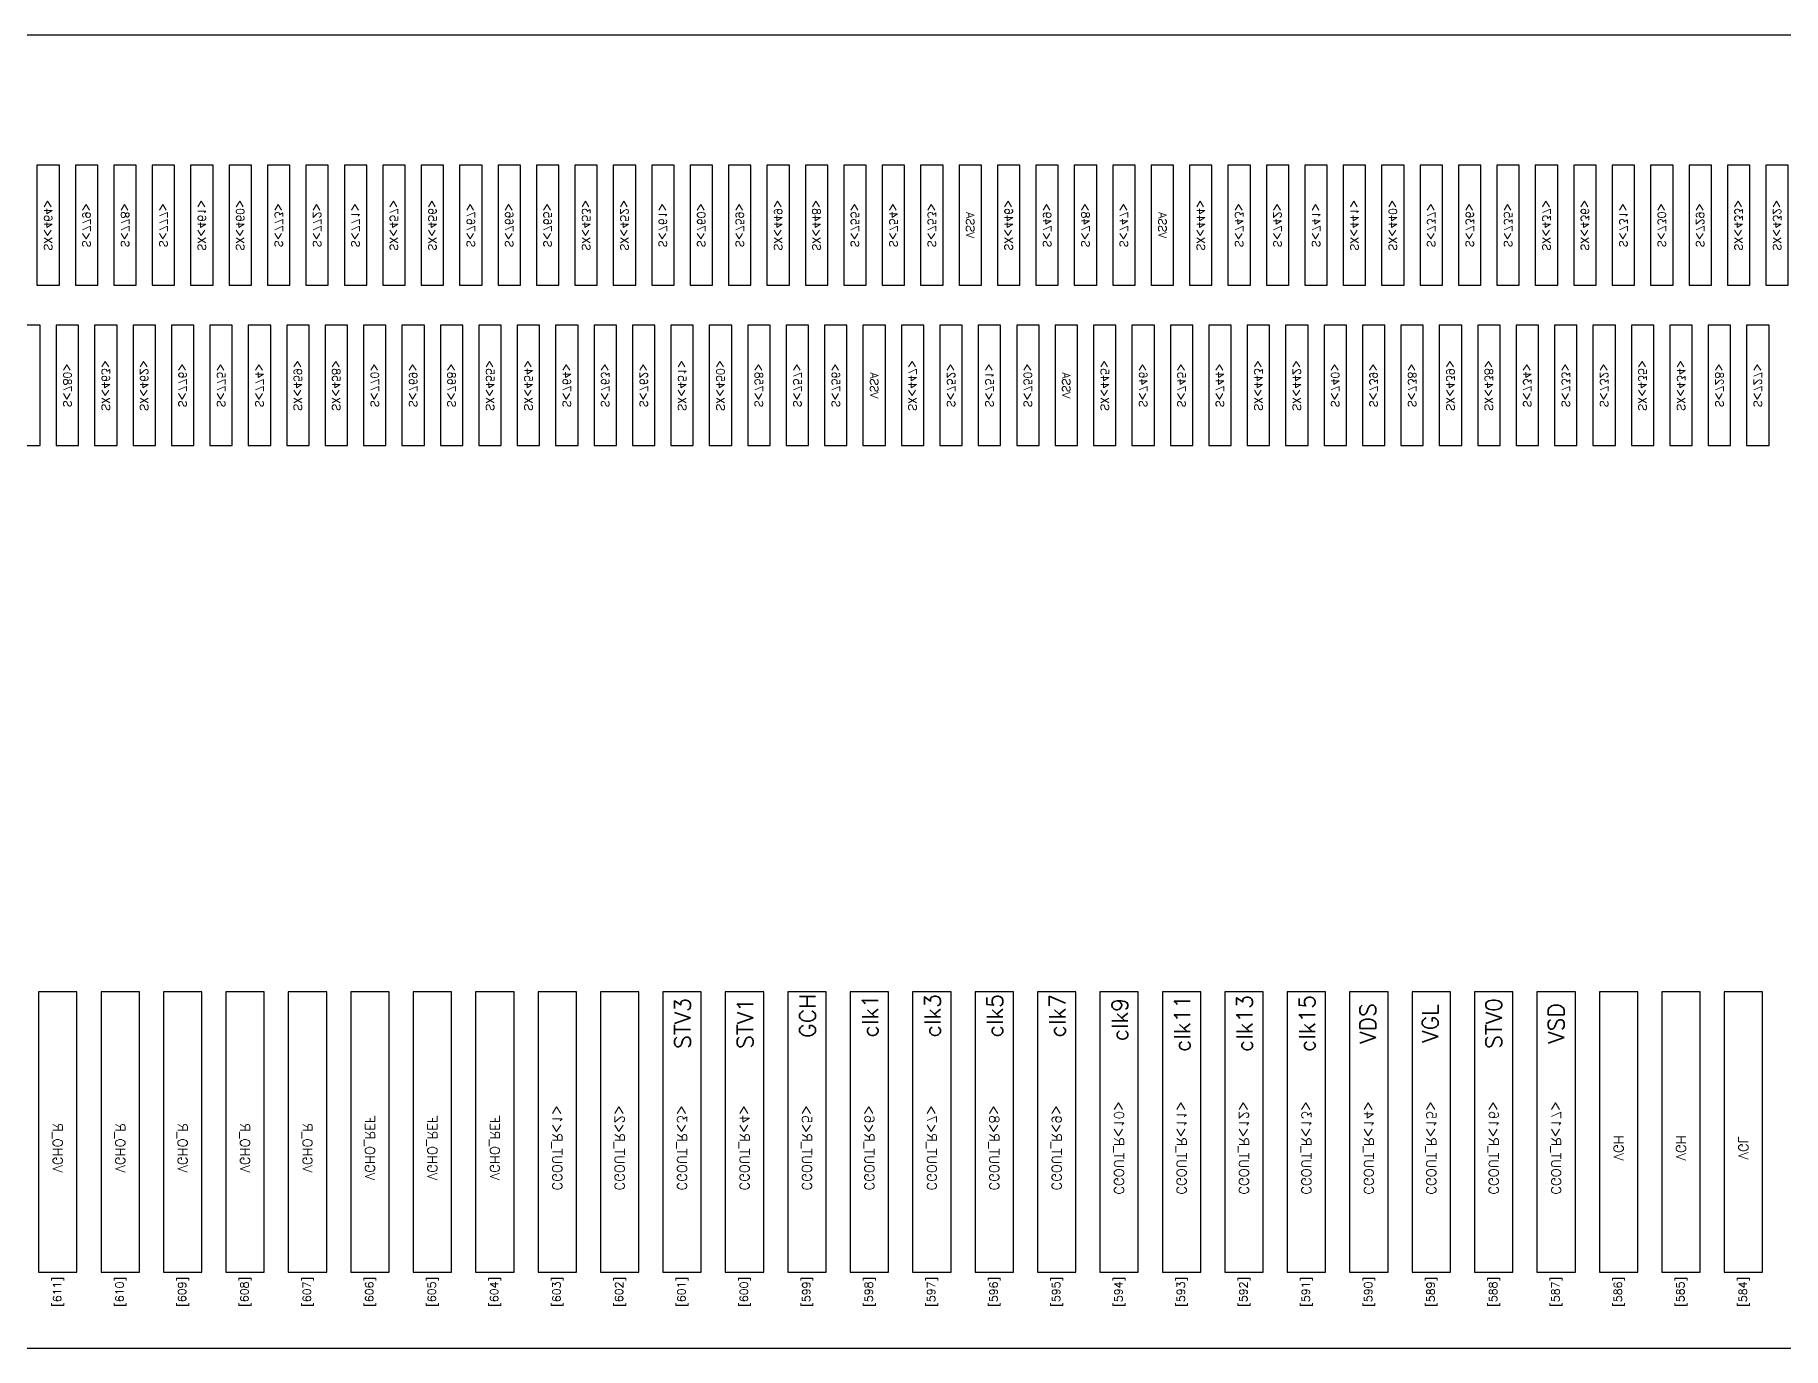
# Model space of a CAD drawing. Header units: millimetres. Extents: x 1862 to 2439, y 367 to 860.
# Drawn here: x 2046.374 to 2047.466, y 557.223 to 558.043 of the extents above; entities that cross this region are included whole.
import ezdxf
from ezdxf.enums import TextEntityAlignment as Align

# ---------------------------------------------------------------- set-up
doc = ezdxf.new("R2010")
doc.units = ezdxf.units.MM
doc.layers.add('标 注', color=3, linetype='Continuous')
doc.styles.get("Standard").update_dxf_attribs({"font": 'txt', "bigfont": 'gbcbig.shx'})

# ---------------------------------------------------------------- blocks, each defined once
blk = doc.blocks.new('LCD')
at = {"color": 6}
for points in [[(7384.9624, -537.3052), (7409.9624, -537.3052), (7409.9624, -536.4852), (7384.9624, -536.4852)], [(7386.0614, -536.6415), (7386.0754, -536.6415), (7386.0754, -536.5665), (7386.0614, -536.5665)], [(7386.0614, -536.6415), (7386.0754, -536.6415), (7386.0754, -536.5665), (7386.0614, -536.5665)], [(7386.0854, -536.6415), (7386.0994, -536.6415), (7386.0994, -536.5665), (7386.0854, -536.5665)], [(7386.0854, -536.6415), (7386.0994, -536.6415), (7386.0994, -536.5665), (7386.0854, -536.5665)], [(7386.1094, -536.6415), (7386.1234, -536.6415), (7386.1234, -536.5665), (7386.1094, -536.5665)], [(7386.1094, -536.6415), (7386.1234, -536.6415), (7386.1234, -536.5665), (7386.1094, -536.5665)], [(7386.1334, -536.6415), (7386.1474, -536.6415), (7386.1474, -536.5665), (7386.1334, -536.5665)], [(7386.1334, -536.6415), (7386.1474, -536.6415), (7386.1474, -536.5665), (7386.1334, -536.5665)], [(7386.1574, -536.6415), (7386.1714, -536.6415), (7386.1714, -536.5665), (7386.1574, -536.5665)], [(7386.1574, -536.6415), (7386.1714, -536.6415), (7386.1714, -536.5665), (7386.1574, -536.5665)], [(7386.1814, -536.6415), (7386.1954, -536.6415), (7386.1954, -536.5665), (7386.1814, -536.5665)], [(7386.1814, -536.6415), (7386.1954, -536.6415), (7386.1954, -536.5665), (7386.1814, -536.5665)], [(7386.2054, -536.6415), (7386.2194, -536.6415), (7386.2194, -536.5665), (7386.2054, -536.5665)], [(7386.2054, -536.6415), (7386.2194, -536.6415), (7386.2194, -536.5665), (7386.2054, -536.5665)], [(7386.2294, -536.6415), (7386.2434, -536.6415), (7386.2434, -536.5665), (7386.2294, -536.5665)], [(7386.2294, -536.6415), (7386.2434, -536.6415), (7386.2434, -536.5665), (7386.2294, -536.5665)], [(7386.2534, -536.6415), (7386.2674, -536.6415), (7386.2674, -536.5665), (7386.2534, -536.5665)], [(7386.2534, -536.6415), (7386.2674, -536.6415), (7386.2674, -536.5665), (7386.2534, -536.5665)], [(7386.2774, -536.6415), (7386.2914, -536.6415), (7386.2914, -536.5665), (7386.2774, -536.5665)], [(7386.2774, -536.6415), (7386.2914, -536.6415), (7386.2914, -536.5665), (7386.2774, -536.5665)], [(7386.3014, -536.6415), (7386.3154, -536.6415), (7386.3154, -536.5665), (7386.3014, -536.5665)], [(7386.3014, -536.6415), (7386.3154, -536.6415), (7386.3154, -536.5665), (7386.3014, -536.5665)], [(7386.3254, -536.6415), (7386.3394, -536.6415), (7386.3394, -536.5665), (7386.3254, -536.5665)], [(7386.3254, -536.6415), (7386.3394, -536.6415), (7386.3394, -536.5665), (7386.3254, -536.5665)], [(7386.3494, -536.6415), (7386.3634, -536.6415), (7386.3634, -536.5665), (7386.3494, -536.5665)], [(7386.3494, -536.6415), (7386.3634, -536.6415), (7386.3634, -536.5665), (7386.3494, -536.5665)], [(7386.3734, -536.6415), (7386.3874, -536.6415), (7386.3874, -536.5665), (7386.3734, -536.5665)], [(7386.3734, -536.6415), (7386.3874, -536.6415), (7386.3874, -536.5665), (7386.3734, -536.5665)], [(7386.3974, -536.6415), (7386.4114, -536.6415), (7386.4114, -536.5665), (7386.3974, -536.5665)], [(7386.3974, -536.6415), (7386.4114, -536.6415), (7386.4114, -536.5665), (7386.3974, -536.5665)], [(7386.4214, -536.6415), (7386.4354, -536.6415), (7386.4354, -536.5665), (7386.4214, -536.5665)], [(7386.4214, -536.6415), (7386.4354, -536.6415), (7386.4354, -536.5665), (7386.4214, -536.5665)], [(7386.4454, -536.6415), (7386.4594, -536.6415), (7386.4594, -536.5665), (7386.4454, -536.5665)], [(7386.4454, -536.6415), (7386.4594, -536.6415), (7386.4594, -536.5665), (7386.4454, -536.5665)], [(7386.4694, -536.6415), (7386.4834, -536.6415), (7386.4834, -536.5665), (7386.4694, -536.5665)], [(7386.4694, -536.6415), (7386.4834, -536.6415), (7386.4834, -536.5665), (7386.4694, -536.5665)], [(7386.4934, -536.6415), (7386.5074, -536.6415), (7386.5074, -536.5665), (7386.4934, -536.5665)], [(7386.4934, -536.6415), (7386.5074, -536.6415), (7386.5074, -536.5665), (7386.4934, -536.5665)], [(7386.5174, -536.6415), (7386.5314, -536.6415), (7386.5314, -536.5665), (7386.5174, -536.5665)], [(7386.5174, -536.6415), (7386.5314, -536.6415), (7386.5314, -536.5665), (7386.5174, -536.5665)], [(7386.5414, -536.6415), (7386.5554, -536.6415), (7386.5554, -536.5665), (7386.5414, -536.5665)], [(7386.5414, -536.6415), (7386.5554, -536.6415), (7386.5554, -536.5665), (7386.5414, -536.5665)], [(7386.5654, -536.6415), (7386.5794, -536.6415), (7386.5794, -536.5665), (7386.5654, -536.5665)], [(7386.5654, -536.6415), (7386.5794, -536.6415), (7386.5794, -536.5665), (7386.5654, -536.5665)], [(7386.5894, -536.6415), (7386.6034, -536.6415), (7386.6034, -536.5665), (7386.5894, -536.5665)], [(7386.5894, -536.6415), (7386.6034, -536.6415), (7386.6034, -536.5665), (7386.5894, -536.5665)], [(7386.6134, -536.6415), (7386.6274, -536.6415), (7386.6274, -536.5665), (7386.6134, -536.5665)], [(7386.6134, -536.6415), (7386.6274, -536.6415), (7386.6274, -536.5665), (7386.6134, -536.5665)], [(7386.6374, -536.6415), (7386.6514, -536.6415), (7386.6514, -536.5665), (7386.6374, -536.5665)], [(7386.6374, -536.6415), (7386.6514, -536.6415), (7386.6514, -536.5665), (7386.6374, -536.5665)], [(7386.6614, -536.6415), (7386.6754, -536.6415), (7386.6754, -536.5665), (7386.6614, -536.5665)], [(7386.6614, -536.6415), (7386.6754, -536.6415), (7386.6754, -536.5665), (7386.6614, -536.5665)], [(7386.6854, -536.6415), (7386.6994, -536.6415), (7386.6994, -536.5665), (7386.6854, -536.5665)], [(7386.6854, -536.6415), (7386.6994, -536.6415), (7386.6994, -536.5665), (7386.6854, -536.5665)], [(7386.7094, -536.6415), (7386.7234, -536.6415), (7386.7234, -536.5665), (7386.7094, -536.5665)], [(7386.7094, -536.6415), (7386.7234, -536.6415), (7386.7234, -536.5665), (7386.7094, -536.5665)], [(7386.7334, -536.6415), (7386.7474, -536.6415), (7386.7474, -536.5665), (7386.7334, -536.5665)], [(7386.7334, -536.6415), (7386.7474, -536.6415), (7386.7474, -536.5665), (7386.7334, -536.5665)], [(7386.7574, -536.6415), (7386.7714, -536.6415), (7386.7714, -536.5665), (7386.7574, -536.5665)], [(7386.7574, -536.6415), (7386.7714, -536.6415), (7386.7714, -536.5665), (7386.7574, -536.5665)], [(7386.7814, -536.6415), (7386.7954, -536.6415), (7386.7954, -536.5665), (7386.7814, -536.5665)], [(7386.7814, -536.6415), (7386.7954, -536.6415), (7386.7954, -536.5665), (7386.7814, -536.5665)], [(7386.8054, -536.6415), (7386.8194, -536.6415), (7386.8194, -536.5665), (7386.8054, -536.5665)], [(7386.8054, -536.6415), (7386.8194, -536.6415), (7386.8194, -536.5665), (7386.8054, -536.5665)], [(7386.8294, -536.6415), (7386.8434, -536.6415), (7386.8434, -536.5665), (7386.8294, -536.5665)], [(7386.8294, -536.6415), (7386.8434, -536.6415), (7386.8434, -536.5665), (7386.8294, -536.5665)], [(7386.8534, -536.6415), (7386.8674, -536.6415), (7386.8674, -536.5665), (7386.8534, -536.5665)], [(7386.8534, -536.6415), (7386.8674, -536.6415), (7386.8674, -536.5665), (7386.8534, -536.5665)], [(7386.8774, -536.6415), (7386.8914, -536.6415), (7386.8914, -536.5665), (7386.8774, -536.5665)], [(7386.8774, -536.6415), (7386.8914, -536.6415), (7386.8914, -536.5665), (7386.8774, -536.5665)], [(7386.9014, -536.6415), (7386.9154, -536.6415), (7386.9154, -536.5665), (7386.9014, -536.5665)], [(7386.9014, -536.6415), (7386.9154, -536.6415), (7386.9154, -536.5665), (7386.9014, -536.5665)], [(7386.9254, -536.6415), (7386.9394, -536.6415), (7386.9394, -536.5665), (7386.9254, -536.5665)], [(7386.9254, -536.6415), (7386.9394, -536.6415), (7386.9394, -536.5665), (7386.9254, -536.5665)], [(7386.9494, -536.6415), (7386.9634, -536.6415), (7386.9634, -536.5665), (7386.9494, -536.5665)], [(7386.9494, -536.6415), (7386.9634, -536.6415), (7386.9634, -536.5665), (7386.9494, -536.5665)], [(7386.9734, -536.6415), (7386.9874, -536.6415), (7386.9874, -536.5665), (7386.9734, -536.5665)], [(7386.9734, -536.6415), (7386.9874, -536.6415), (7386.9874, -536.5665), (7386.9734, -536.5665)], [(7386.9974, -536.6415), (7387.0114, -536.6415), (7387.0114, -536.5665), (7386.9974, -536.5665)], [(7386.9974, -536.6415), (7387.0114, -536.6415), (7387.0114, -536.5665), (7386.9974, -536.5665)], [(7387.0214, -536.6415), (7387.0354, -536.6415), (7387.0354, -536.5665), (7387.0214, -536.5665)], [(7387.0214, -536.6415), (7387.0354, -536.6415), (7387.0354, -536.5665), (7387.0214, -536.5665)], [(7387.0454, -536.6415), (7387.0594, -536.6415), (7387.0594, -536.5665), (7387.0454, -536.5665)], [(7387.0454, -536.6415), (7387.0594, -536.6415), (7387.0594, -536.5665), (7387.0454, -536.5665)], [(7387.0694, -536.6415), (7387.0834, -536.6415), (7387.0834, -536.5665), (7387.0694, -536.5665)], [(7387.0694, -536.6415), (7387.0834, -536.6415), (7387.0834, -536.5665), (7387.0694, -536.5665)], [(7387.0934, -536.6415), (7387.1074, -536.6415), (7387.1074, -536.5665), (7387.0934, -536.5665)], [(7387.0934, -536.6415), (7387.1074, -536.6415), (7387.1074, -536.5665), (7387.0934, -536.5665)], [(7387.1174, -536.6415), (7387.1314, -536.6415), (7387.1314, -536.5665), (7387.1174, -536.5665)], [(7387.1174, -536.6415), (7387.1314, -536.6415), (7387.1314, -536.5665), (7387.1174, -536.5665)], [(7387.1414, -536.6415), (7387.1554, -536.6415), (7387.1554, -536.5665), (7387.1414, -536.5665)], [(7387.1414, -536.6415), (7387.1554, -536.6415), (7387.1554, -536.5665), (7387.1414, -536.5665)], [(7386.0494, -536.7415), (7386.0634, -536.7415), (7386.0634, -536.6665), (7386.0494, -536.6665)], [(7386.0494, -536.7415), (7386.0634, -536.7415), (7386.0634, -536.6665), (7386.0494, -536.6665)], [(7386.0734, -536.7415), (7386.0874, -536.7415), (7386.0874, -536.6665), (7386.0734, -536.6665)], [(7386.0734, -536.7415), (7386.0874, -536.7415), (7386.0874, -536.6665), (7386.0734, -536.6665)], [(7386.0974, -536.7415), (7386.1114, -536.7415), (7386.1114, -536.6665), (7386.0974, -536.6665)], [(7386.0974, -536.7415), (7386.1114, -536.7415), (7386.1114, -536.6665), (7386.0974, -536.6665)], [(7386.1214, -536.7415), (7386.1354, -536.7415), (7386.1354, -536.6665), (7386.1214, -536.6665)], [(7386.1214, -536.7415), (7386.1354, -536.7415), (7386.1354, -536.6665), (7386.1214, -536.6665)], [(7386.1454, -536.7415), (7386.1594, -536.7415), (7386.1594, -536.6665), (7386.1454, -536.6665)], [(7386.1454, -536.7415), (7386.1594, -536.7415), (7386.1594, -536.6665), (7386.1454, -536.6665)], [(7386.1694, -536.7415), (7386.1834, -536.7415), (7386.1834, -536.6665), (7386.1694, -536.6665)], [(7386.1694, -536.7415), (7386.1834, -536.7415), (7386.1834, -536.6665), (7386.1694, -536.6665)], [(7386.1934, -536.7415), (7386.2074, -536.7415), (7386.2074, -536.6665), (7386.1934, -536.6665)], [(7386.1934, -536.7415), (7386.2074, -536.7415), (7386.2074, -536.6665), (7386.1934, -536.6665)], [(7386.2174, -536.7415), (7386.2314, -536.7415), (7386.2314, -536.6665), (7386.2174, -536.6665)], [(7386.2174, -536.7415), (7386.2314, -536.7415), (7386.2314, -536.6665), (7386.2174, -536.6665)], [(7386.2414, -536.7415), (7386.2554, -536.7415), (7386.2554, -536.6665), (7386.2414, -536.6665)], [(7386.2414, -536.7415), (7386.2554, -536.7415), (7386.2554, -536.6665), (7386.2414, -536.6665)], [(7386.2654, -536.7415), (7386.2794, -536.7415), (7386.2794, -536.6665), (7386.2654, -536.6665)], [(7386.2654, -536.7415), (7386.2794, -536.7415), (7386.2794, -536.6665), (7386.2654, -536.6665)], [(7386.2894, -536.7415), (7386.3034, -536.7415), (7386.3034, -536.6665), (7386.2894, -536.6665)], [(7386.2894, -536.7415), (7386.3034, -536.7415), (7386.3034, -536.6665), (7386.2894, -536.6665)], [(7386.3134, -536.7415), (7386.3274, -536.7415), (7386.3274, -536.6665), (7386.3134, -536.6665)], [(7386.3134, -536.7415), (7386.3274, -536.7415), (7386.3274, -536.6665), (7386.3134, -536.6665)], [(7386.3374, -536.7415), (7386.3514, -536.7415), (7386.3514, -536.6665), (7386.3374, -536.6665)], [(7386.3374, -536.7415), (7386.3514, -536.7415), (7386.3514, -536.6665), (7386.3374, -536.6665)], [(7386.3614, -536.7415), (7386.3754, -536.7415), (7386.3754, -536.6665), (7386.3614, -536.6665)], [(7386.3614, -536.7415), (7386.3754, -536.7415), (7386.3754, -536.6665), (7386.3614, -536.6665)], [(7386.3854, -536.7415), (7386.3994, -536.7415), (7386.3994, -536.6665), (7386.3854, -536.6665)], [(7386.3854, -536.7415), (7386.3994, -536.7415), (7386.3994, -536.6665), (7386.3854, -536.6665)], [(7386.4094, -536.7415), (7386.4234, -536.7415), (7386.4234, -536.6665), (7386.4094, -536.6665)], [(7386.4094, -536.7415), (7386.4234, -536.7415), (7386.4234, -536.6665), (7386.4094, -536.6665)], [(7386.4334, -536.7415), (7386.4474, -536.7415), (7386.4474, -536.6665), (7386.4334, -536.6665)], [(7386.4334, -536.7415), (7386.4474, -536.7415), (7386.4474, -536.6665), (7386.4334, -536.6665)], [(7386.4574, -536.7415), (7386.4714, -536.7415), (7386.4714, -536.6665), (7386.4574, -536.6665)], [(7386.4574, -536.7415), (7386.4714, -536.7415), (7386.4714, -536.6665), (7386.4574, -536.6665)], [(7386.4814, -536.7415), (7386.4954, -536.7415), (7386.4954, -536.6665), (7386.4814, -536.6665)], [(7386.4814, -536.7415), (7386.4954, -536.7415), (7386.4954, -536.6665), (7386.4814, -536.6665)], [(7386.5054, -536.7415), (7386.5194, -536.7415), (7386.5194, -536.6665), (7386.5054, -536.6665)], [(7386.5054, -536.7415), (7386.5194, -536.7415), (7386.5194, -536.6665), (7386.5054, -536.6665)], [(7386.5294, -536.7415), (7386.5434, -536.7415), (7386.5434, -536.6665), (7386.5294, -536.6665)], [(7386.5294, -536.7415), (7386.5434, -536.7415), (7386.5434, -536.6665), (7386.5294, -536.6665)], [(7386.5534, -536.7415), (7386.5674, -536.7415), (7386.5674, -536.6665), (7386.5534, -536.6665)], [(7386.5534, -536.7415), (7386.5674, -536.7415), (7386.5674, -536.6665), (7386.5534, -536.6665)], [(7386.5774, -536.7415), (7386.5914, -536.7415), (7386.5914, -536.6665), (7386.5774, -536.6665)], [(7386.5774, -536.7415), (7386.5914, -536.7415), (7386.5914, -536.6665), (7386.5774, -536.6665)], [(7386.6014, -536.7415), (7386.6154, -536.7415), (7386.6154, -536.6665), (7386.6014, -536.6665)], [(7386.6014, -536.7415), (7386.6154, -536.7415), (7386.6154, -536.6665), (7386.6014, -536.6665)], [(7386.6254, -536.7415), (7386.6394, -536.7415), (7386.6394, -536.6665), (7386.6254, -536.6665)], [(7386.6254, -536.7415), (7386.6394, -536.7415), (7386.6394, -536.6665), (7386.6254, -536.6665)], [(7386.6494, -536.7415), (7386.6634, -536.7415), (7386.6634, -536.6665), (7386.6494, -536.6665)], [(7386.6494, -536.7415), (7386.6634, -536.7415), (7386.6634, -536.6665), (7386.6494, -536.6665)], [(7386.6734, -536.7415), (7386.6874, -536.7415), (7386.6874, -536.6665), (7386.6734, -536.6665)], [(7386.6734, -536.7415), (7386.6874, -536.7415), (7386.6874, -536.6665), (7386.6734, -536.6665)], [(7386.6974, -536.7415), (7386.7114, -536.7415), (7386.7114, -536.6665), (7386.6974, -536.6665)], [(7386.6974, -536.7415), (7386.7114, -536.7415), (7386.7114, -536.6665), (7386.6974, -536.6665)], [(7386.7214, -536.7415), (7386.7354, -536.7415), (7386.7354, -536.6665), (7386.7214, -536.6665)], [(7386.7214, -536.7415), (7386.7354, -536.7415), (7386.7354, -536.6665), (7386.7214, -536.6665)], [(7386.7454, -536.7415), (7386.7594, -536.7415), (7386.7594, -536.6665), (7386.7454, -536.6665)], [(7386.7454, -536.7415), (7386.7594, -536.7415), (7386.7594, -536.6665), (7386.7454, -536.6665)], [(7386.7694, -536.7415), (7386.7834, -536.7415), (7386.7834, -536.6665), (7386.7694, -536.6665)], [(7386.7694, -536.7415), (7386.7834, -536.7415), (7386.7834, -536.6665), (7386.7694, -536.6665)], [(7386.7934, -536.7415), (7386.8074, -536.7415), (7386.8074, -536.6665), (7386.7934, -536.6665)], [(7386.7934, -536.7415), (7386.8074, -536.7415), (7386.8074, -536.6665), (7386.7934, -536.6665)], [(7386.8174, -536.7415), (7386.8314, -536.7415), (7386.8314, -536.6665), (7386.8174, -536.6665)], [(7386.8174, -536.7415), (7386.8314, -536.7415), (7386.8314, -536.6665), (7386.8174, -536.6665)], [(7386.8414, -536.7415), (7386.8554, -536.7415), (7386.8554, -536.6665), (7386.8414, -536.6665)], [(7386.8414, -536.7415), (7386.8554, -536.7415), (7386.8554, -536.6665), (7386.8414, -536.6665)], [(7386.8654, -536.7415), (7386.8794, -536.7415), (7386.8794, -536.6665), (7386.8654, -536.6665)], [(7386.8654, -536.7415), (7386.8794, -536.7415), (7386.8794, -536.6665), (7386.8654, -536.6665)], [(7386.8894, -536.7415), (7386.9034, -536.7415), (7386.9034, -536.6665), (7386.8894, -536.6665)], [(7386.8894, -536.7415), (7386.9034, -536.7415), (7386.9034, -536.6665), (7386.8894, -536.6665)], [(7386.9134, -536.7415), (7386.9274, -536.7415), (7386.9274, -536.6665), (7386.9134, -536.6665)], [(7386.9134, -536.7415), (7386.9274, -536.7415), (7386.9274, -536.6665), (7386.9134, -536.6665)], [(7386.9374, -536.7415), (7386.9514, -536.7415), (7386.9514, -536.6665), (7386.9374, -536.6665)], [(7386.9374, -536.7415), (7386.9514, -536.7415), (7386.9514, -536.6665), (7386.9374, -536.6665)], [(7386.9614, -536.7415), (7386.9754, -536.7415), (7386.9754, -536.6665), (7386.9614, -536.6665)], [(7386.9614, -536.7415), (7386.9754, -536.7415), (7386.9754, -536.6665), (7386.9614, -536.6665)], [(7386.9854, -536.7415), (7386.9994, -536.7415), (7386.9994, -536.6665), (7386.9854, -536.6665)], [(7386.9854, -536.7415), (7386.9994, -536.7415), (7386.9994, -536.6665), (7386.9854, -536.6665)], [(7387.0094, -536.7415), (7387.0234, -536.7415), (7387.0234, -536.6665), (7387.0094, -536.6665)], [(7387.0094, -536.7415), (7387.0234, -536.7415), (7387.0234, -536.6665), (7387.0094, -536.6665)], [(7387.0334, -536.7415), (7387.0474, -536.7415), (7387.0474, -536.6665), (7387.0334, -536.6665)], [(7387.0334, -536.7415), (7387.0474, -536.7415), (7387.0474, -536.6665), (7387.0334, -536.6665)], [(7387.0574, -536.7415), (7387.0714, -536.7415), (7387.0714, -536.6665), (7387.0574, -536.6665)], [(7387.0574, -536.7415), (7387.0714, -536.7415), (7387.0714, -536.6665), (7387.0574, -536.6665)], [(7387.0814, -536.7415), (7387.0954, -536.7415), (7387.0954, -536.6665), (7387.0814, -536.6665)], [(7387.0814, -536.7415), (7387.0954, -536.7415), (7387.0954, -536.6665), (7387.0814, -536.6665)], [(7387.1054, -536.7415), (7387.1194, -536.7415), (7387.1194, -536.6665), (7387.1054, -536.6665)], [(7387.1054, -536.7415), (7387.1194, -536.7415), (7387.1194, -536.6665), (7387.1054, -536.6665)], [(7387.1294, -536.7415), (7387.1434, -536.7415), (7387.1434, -536.6665), (7387.1294, -536.6665)], [(7387.1294, -536.7415), (7387.1434, -536.7415), (7387.1434, -536.6665), (7387.1294, -536.6665)], [(7386.0624, -537.2577), (7386.0864, -537.2577), (7386.0864, -537.0827), (7386.0624, -537.0827)], [(7386.0624, -537.2577), (7386.0864, -537.2577), (7386.0864, -537.0827), (7386.0624, -537.0827)], [(7386.1014, -537.2577), (7386.1254, -537.2577), (7386.1254, -537.0827), (7386.1014, -537.0827)], [(7386.1014, -537.2577), (7386.1254, -537.2577), (7386.1254, -537.0827), (7386.1014, -537.0827)], [(7386.1404, -537.2577), (7386.1644, -537.2577), (7386.1644, -537.0827), (7386.1404, -537.0827)], [(7386.1404, -537.2577), (7386.1644, -537.2577), (7386.1644, -537.0827), (7386.1404, -537.0827)], [(7386.1794, -537.2577), (7386.2034, -537.2577), (7386.2034, -537.0827), (7386.1794, -537.0827)], [(7386.1794, -537.2577), (7386.2034, -537.2577), (7386.2034, -537.0827), (7386.1794, -537.0827)], [(7386.2184, -537.2577), (7386.2424, -537.2577), (7386.2424, -537.0827), (7386.2184, -537.0827)], [(7386.2184, -537.2577), (7386.2424, -537.2577), (7386.2424, -537.0827), (7386.2184, -537.0827)], [(7386.2574, -537.2577), (7386.2814, -537.2577), (7386.2814, -537.0827), (7386.2574, -537.0827)], [(7386.2574, -537.2577), (7386.2814, -537.2577), (7386.2814, -537.0827), (7386.2574, -537.0827)], [(7386.2964, -537.2577), (7386.3204, -537.2577), (7386.3204, -537.0827), (7386.2964, -537.0827)], [(7386.2964, -537.2577), (7386.3204, -537.2577), (7386.3204, -537.0827), (7386.2964, -537.0827)], [(7386.3354, -537.2577), (7386.3594, -537.2577), (7386.3594, -537.0827), (7386.3354, -537.0827)], [(7386.3354, -537.2577), (7386.3594, -537.2577), (7386.3594, -537.0827), (7386.3354, -537.0827)], [(7386.3744, -537.2577), (7386.3984, -537.2577), (7386.3984, -537.0827), (7386.3744, -537.0827)], [(7386.3744, -537.2577), (7386.3984, -537.2577), (7386.3984, -537.0827), (7386.3744, -537.0827)], [(7386.4134, -537.2577), (7386.4374, -537.2577), (7386.4374, -537.0827), (7386.4134, -537.0827)], [(7386.4134, -537.2577), (7386.4374, -537.2577), (7386.4374, -537.0827), (7386.4134, -537.0827)], [(7386.4524, -537.2577), (7386.4764, -537.2577), (7386.4764, -537.0827), (7386.4524, -537.0827)], [(7386.4524, -537.2577), (7386.4764, -537.2577), (7386.4764, -537.0827), (7386.4524, -537.0827)], [(7386.4914, -537.2577), (7386.5154, -537.2577), (7386.5154, -537.0827), (7386.4914, -537.0827)], [(7386.4914, -537.2577), (7386.5154, -537.2577), (7386.5154, -537.0827), (7386.4914, -537.0827)], [(7386.5304, -537.2577), (7386.5544, -537.2577), (7386.5544, -537.0827), (7386.5304, -537.0827)], [(7386.5304, -537.2577), (7386.5544, -537.2577), (7386.5544, -537.0827), (7386.5304, -537.0827)], [(7386.5694, -537.2577), (7386.5934, -537.2577), (7386.5934, -537.0827), (7386.5694, -537.0827)], [(7386.5694, -537.2577), (7386.5934, -537.2577), (7386.5934, -537.0827), (7386.5694, -537.0827)], [(7386.6084, -537.2577), (7386.6324, -537.2577), (7386.6324, -537.0827), (7386.6084, -537.0827)], [(7386.6084, -537.2577), (7386.6324, -537.2577), (7386.6324, -537.0827), (7386.6084, -537.0827)], [(7386.6474, -537.2577), (7386.6714, -537.2577), (7386.6714, -537.0827), (7386.6474, -537.0827)], [(7386.6474, -537.2577), (7386.6714, -537.2577), (7386.6714, -537.0827), (7386.6474, -537.0827)], [(7386.6864, -537.2577), (7386.7104, -537.2577), (7386.7104, -537.0827), (7386.6864, -537.0827)], [(7386.6864, -537.2577), (7386.7104, -537.2577), (7386.7104, -537.0827), (7386.6864, -537.0827)], [(7386.7254, -537.2577), (7386.7494, -537.2577), (7386.7494, -537.0827), (7386.7254, -537.0827)], [(7386.7254, -537.2577), (7386.7494, -537.2577), (7386.7494, -537.0827), (7386.7254, -537.0827)], [(7386.7644, -537.2577), (7386.7884, -537.2577), (7386.7884, -537.0827), (7386.7644, -537.0827)], [(7386.7644, -537.2577), (7386.7884, -537.2577), (7386.7884, -537.0827), (7386.7644, -537.0827)], [(7386.8034, -537.2577), (7386.8274, -537.2577), (7386.8274, -537.0827), (7386.8034, -537.0827)], [(7386.8034, -537.2577), (7386.8274, -537.2577), (7386.8274, -537.0827), (7386.8034, -537.0827)], [(7386.8424, -537.2577), (7386.8664, -537.2577), (7386.8664, -537.0827), (7386.8424, -537.0827)], [(7386.8424, -537.2577), (7386.8664, -537.2577), (7386.8664, -537.0827), (7386.8424, -537.0827)], [(7386.8814, -537.2577), (7386.9054, -537.2577), (7386.9054, -537.0827), (7386.8814, -537.0827)], [(7386.8814, -537.2577), (7386.9054, -537.2577), (7386.9054, -537.0827), (7386.8814, -537.0827)], [(7386.9204, -537.2577), (7386.9444, -537.2577), (7386.9444, -537.0827), (7386.9204, -537.0827)], [(7386.9204, -537.2577), (7386.9444, -537.2577), (7386.9444, -537.0827), (7386.9204, -537.0827)], [(7386.9594, -537.2577), (7386.9834, -537.2577), (7386.9834, -537.0827), (7386.9594, -537.0827)], [(7386.9594, -537.2577), (7386.9834, -537.2577), (7386.9834, -537.0827), (7386.9594, -537.0827)], [(7386.9984, -537.2577), (7387.0224, -537.2577), (7387.0224, -537.0827), (7386.9984, -537.0827)], [(7386.9984, -537.2577), (7387.0224, -537.2577), (7387.0224, -537.0827), (7386.9984, -537.0827)], [(7387.0374, -537.2577), (7387.0614, -537.2577), (7387.0614, -537.0827), (7387.0374, -537.0827)], [(7387.0374, -537.2577), (7387.0614, -537.2577), (7387.0614, -537.0827), (7387.0374, -537.0827)], [(7387.0764, -537.2577), (7387.1004, -537.2577), (7387.1004, -537.0827), (7387.0764, -537.0827)], [(7387.0764, -537.2577), (7387.1004, -537.2577), (7387.1004, -537.0827), (7387.0764, -537.0827)], [(7387.1154, -537.2577), (7387.1394, -537.2577), (7387.1394, -537.0827), (7387.1154, -537.0827)], [(7387.1154, -537.2577), (7387.1394, -537.2577), (7387.1394, -537.0827), (7387.1154, -537.0827)]]:
    blk.add_lwpolyline(points, close=True, dxfattribs=at)
at = {"color": 6, "text_generation_flag": 4}
for s, height, p in [('SX<464>', 0.005, (7386.0684, -536.604)), ('S<779>', 0.005, (7386.0924, -536.604)), ('S<778>', 0.005, (7386.1164, -536.604)), ('S<777>', 0.005, (7386.1404, -536.604)), ('SX<461>', 0.005, (7386.1644, -536.604)), ('SX<460>', 0.005, (7386.1884, -536.604)), ('S<773>', 0.005, (7386.2124, -536.604)), ('S<772>', 0.005, (7386.2364, -536.604)), ('S<771>', 0.005, (7386.2604, -536.604)), ('SX<457>', 0.005, (7386.2844, -536.604)), ('SX<456>', 0.005, (7386.3084, -536.604)), ('S<767>', 0.005, (7386.3324, -536.604)), ('S<766>', 0.005, (7386.3564, -536.604)), ('S<765>', 0.005, (7386.3804, -536.604)), ('SX<453>', 0.005, (7386.4044, -536.604)), ('SX<452>', 0.005, (7386.4284, -536.604)), ('S<761>', 0.005, (7386.4524, -536.604)), ('S<760>', 0.005, (7386.4764, -536.604)), ('S<759>', 0.005, (7386.5004, -536.604)), ('SX<449>', 0.005, (7386.5244, -536.604)), ('SX<448>', 0.005, (7386.5484, -536.604)), ('S<755>', 0.005, (7386.5724, -536.604)), ('S<754>', 0.005, (7386.5964, -536.604)), ('S<753>', 0.005, (7386.6204, -536.604)), ('VSSA', 0.005, (7386.6444, -536.604)), ('SX<446>', 0.005, (7386.6684, -536.604)), ('S<749>', 0.005, (7386.6924, -536.604)), ('S<748>', 0.005, (7386.7164, -536.604)), ('S<747>', 0.005, (7386.7404, -536.604)), ('VSSA', 0.005, (7386.7644, -536.604)), ('SX<444>', 0.005, (7386.7884, -536.604)), ('S<743>', 0.005, (7386.8124, -536.604)), ('S<742>', 0.005, (7386.8364, -536.604)), ('S<741>', 0.005, (7386.8604, -536.604)), ('SX<441>', 0.005, (7386.8844, -536.604)), ('SX<440>', 0.005, (7386.9084, -536.604)), ('S<737>', 0.005, (7386.9324, -536.604)), ('S<736>', 0.005, (7386.9564, -536.604)), ('S<735>', 0.005, (7386.9804, -536.604)), ('SX<437>', 0.005, (7387.0044, -536.604)), ('SX<436>', 0.005, (7387.0284, -536.604)), ('S<731>', 0.005, (7387.0524, -536.604)), ('S<730>', 0.005, (7387.0764, -536.604)), ('S<729>', 0.005, (7387.1004, -536.604)), ('SX<433>', 0.005, (7387.1244, -536.604)), ('SX<432>', 0.005, (7387.1484, -536.604)), ('S<780>', 0.005, (7386.0804, -536.704)), ('SX<463>', 0.005, (7386.1044, -536.704)), ('SX<462>', 0.005, (7386.1284, -536.704)), ('S<776>', 0.005, (7386.1524, -536.704)), ('S<775>', 0.005, (7386.1764, -536.704)), ('S<774>', 0.005, (7386.2004, -536.704)), ('SX<459>', 0.005, (7386.2244, -536.704)), ('SX<458>', 0.005, (7386.2484, -536.704)), ('S<770>', 0.005, (7386.2724, -536.704)), ('S<769>', 0.005, (7386.2964, -536.704)), ('S<768>', 0.005, (7386.3204, -536.704)), ('SX<455>', 0.005, (7386.3444, -536.704)), ('SX<454>', 0.005, (7386.3684, -536.704)), ('S<764>', 0.005, (7386.3924, -536.704)), ('S<763>', 0.005, (7386.4164, -536.704)), ('S<762>', 0.005, (7386.4404, -536.704)), ('SX<451>', 0.005, (7386.4644, -536.704)), ('SX<450>', 0.005, (7386.4884, -536.704)), ('S<758>', 0.005, (7386.5124, -536.704)), ('S<757>', 0.005, (7386.5364, -536.704)), ('S<756>', 0.005, (7386.5604, -536.704)), ('VSSA', 0.005, (7386.5844, -536.704)), ('SX<447>', 0.005, (7386.6084, -536.704)), ('S<752>', 0.005, (7386.6324, -536.704)), ('S<751>', 0.005, (7386.6564, -536.704)), ('S<750>', 0.005, (7386.6804, -536.704)), ('VSSA', 0.005, (7386.7044, -536.704)), ('SX<445>', 0.005, (7386.7284, -536.704)), ('S<746>', 0.005, (7386.7524, -536.704)), ('S<745>', 0.005, (7386.7764, -536.704)), ('S<744>', 0.005, (7386.8004, -536.704)), ('SX<443>', 0.005, (7386.8244, -536.704)), ('SX<442>', 0.005, (7386.8484, -536.704)), ('S<740>', 0.005, (7386.8724, -536.704)), ('S<739>', 0.005, (7386.8964, -536.704)), ('S<738>', 0.005, (7386.9204, -536.704)), ('SX<439>', 0.005, (7386.9444, -536.704)), ('SX<438>', 0.005, (7386.9684, -536.704)), ('S<734>', 0.005, (7386.9924, -536.704)), ('S<733>', 0.005, (7387.0164, -536.704)), ('S<732>', 0.005, (7387.0404, -536.704)), ('SX<435>', 0.005, (7387.0644, -536.704)), ('SX<434>', 0.005, (7387.0884, -536.704)), ('S<728>', 0.005, (7387.1124, -536.704)), ('S<727>', 0.005, (7387.1364, -536.704)), ('CGOUT_R<1>', 0.006, (7386.3864, -537.1802)), ('CGOUT_R<2>', 0.006, (7386.4254, -537.1802)), ('CGOUT_R<3>', 0.006, (7386.4644, -537.1802)), ('CGOUT_R<4>', 0.006, (7386.5034, -537.1802)), ('CGOUT_R<5>', 0.006, (7386.5424, -537.1802)), ('CGOUT_R<6>', 0.006, (7386.5814, -537.1802)), ('CGOUT_R<7>', 0.006, (7386.6204, -537.1802)), ('CGOUT_R<8>', 0.006, (7386.6594, -537.1802)), ('CGOUT_R<9>', 0.006, (7386.6984, -537.1802)), ('CGOUT_R<10>', 0.006, (7386.7374, -537.1802)), ('CGOUT_R<11>', 0.006, (7386.7764, -537.1802)), ('CGOUT_R<12>', 0.006, (7386.8154, -537.1802)), ('CGOUT_R<13>', 0.006, (7386.8544, -537.1802)), ('CGOUT_R<14>', 0.006, (7386.8934, -537.1802)), ('CGOUT_R<15>', 0.006, (7386.9324, -537.1802)), ('CGOUT_R<16>', 0.006, (7386.9714, -537.1802)), ('CGOUT_R<17>', 0.006, (7387.0104, -537.1802)), ('VGHO_R', 0.006, (7386.0744, -537.1802)), ('VGHO_R', 0.006, (7386.1134, -537.1802)), ('VGHO_R', 0.006, (7386.1524, -537.1802)), ('VGHO_R', 0.006, (7386.1914, -537.1802)), ('VGHO_R', 0.006, (7386.2304, -537.1802)), ('VGHO_REF', 0.006, (7386.2694, -537.1802)), ('VGHO_REF', 0.006, (7386.3084, -537.1802)), ('VGHO_REF', 0.006, (7386.3474, -537.1802)), ('VGH', 0.006, (7387.0494, -537.1802)), ('VGH', 0.006, (7387.0884, -537.1802)), ('VGL', 0.006, (7387.1274, -537.1802))]:
    blk.add_text(s, height=height, rotation=90, dxfattribs=at).set_placement(p, align=Align.MIDDLE_CENTER)
at = {"color": 6}
for s, height, p in [('STV3', 0.01, (7386.4647, -537.1025)), ('GCH', 0.01, (7386.5428, -537.0977)), ('clk1', 0.01, (7386.5818, -537.0977)), ('clk3', 0.01, (7386.6208, -537.0977)), ('clk5', 0.01, (7386.6598, -537.0977)), ('clk7', 0.01, (7386.6988, -537.0977)), ('clk9', 0.01, (7386.7378, -537.1001)), ('clk11', 0.01, (7386.7768, -537.1025)), ('clk13', 0.01, (7386.8158, -537.1025)), ('clk15', 0.01, (7386.8548, -537.1025)), ('STV0', 0.01, (7386.9714, -537.1025)), ('STV1', 0.01, (7386.5037, -537.1025)), ('VDS', 0.01, (7386.8928, -537.1025)), ('VGL', 0.01, (7386.9318, -537.1025)), ('VSD', 0.01, (7387.0104, -537.1025)), ('[611]', 0.005, (7386.074, -537.2701)), ('[610]', 0.005, (7386.113, -537.2701)), ('[609]', 0.005, (7386.152, -537.2701)), ('[608]', 0.005, (7386.191, -537.2701)), ('[607]', 0.005, (7386.23, -537.2701)), ('[606]', 0.005, (7386.269, -537.2701)), ('[605]', 0.005, (7386.308, -537.2701)), ('[604]', 0.005, (7386.347, -537.2701)), ('[603]', 0.005, (7386.386, -537.2701)), ('[602]', 0.005, (7386.425, -537.2701)), ('[601]', 0.005, (7386.464, -537.2701)), ('[600]', 0.005, (7386.503, -537.2701)), ('[599]', 0.005, (7386.542, -537.2701)), ('[598]', 0.005, (7386.581, -537.2701)), ('[597]', 0.005, (7386.62, -537.2701)), ('[596]', 0.005, (7386.659, -537.2701)), ('[595]', 0.005, (7386.698, -537.2701)), ('[594]', 0.005, (7386.737, -537.2701)), ('[593]', 0.005, (7386.776, -537.2701)), ('[592]', 0.005, (7386.815, -537.2701)), ('[591]', 0.005, (7386.854, -537.2701)), ('[590]', 0.005, (7386.893, -537.2701)), ('[589]', 0.005, (7386.932, -537.2701)), ('[588]', 0.005, (7386.971, -537.2701)), ('[587]', 0.005, (7387.01, -537.2701)), ('[586]', 0.005, (7387.049, -537.2701)), ('[585]', 0.005, (7387.088, -537.2701)), ('[584]', 0.005, (7387.127, -537.2701))]:
    blk.add_text(s, height=height, rotation=90, dxfattribs=at).set_placement(p, align=Align.MIDDLE_CENTER)

msp = doc.modelspace()

# ---------------------------------------------------------------- block references
at = {"layer": '标 注', "color": 7}
msp.add_blockref('LCD', (-5339.6862, 1094.5278), dxfattribs=at)

doc.saveas('drawing.dxf')
